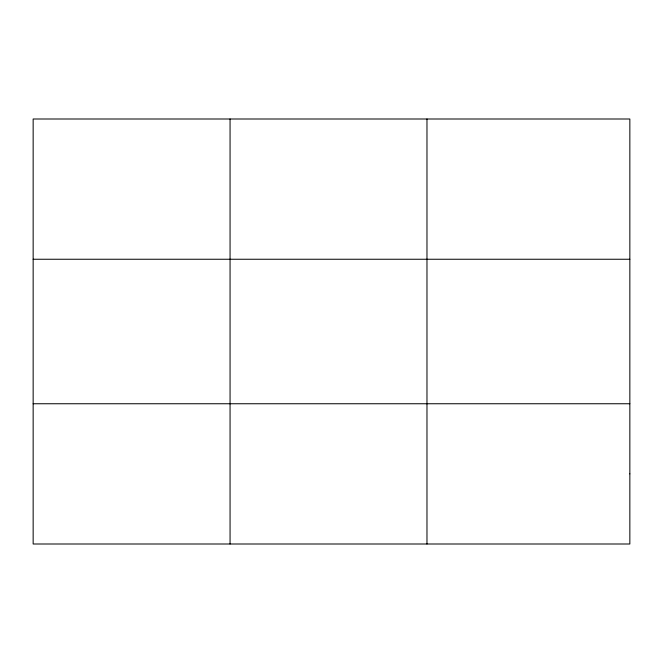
<?xml version="1.0" encoding="UTF-8"?>
<svg xmlns="http://www.w3.org/2000/svg" width="663" height="663" viewBox="0 0 663 663"><rect width="100%" height="100%" fill="white"/><g stroke="black" fill="none" stroke-linecap="round" stroke-linejoin="round"><path stroke-width="0.99" d="M230.061 119L230.061 544M426.972 119L426.972 544M33.15 259.25L629.85 259.25M33.15 403.75L629.85 403.75M629.85 473.879L629.85 544L33.15 544L33.15 119L629.85 119L629.85 473.879"/></g></svg>
